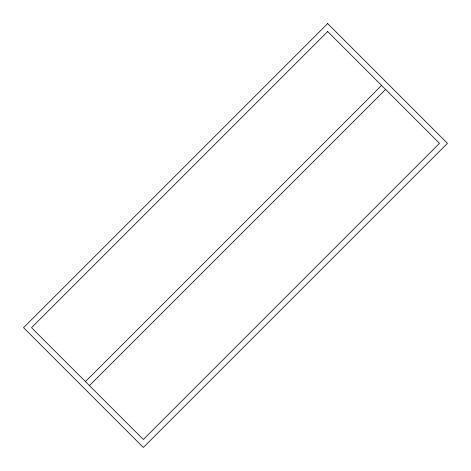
<?xml version="1.0" encoding="UTF-8"?>
<svg xmlns="http://www.w3.org/2000/svg" width="471" height="471" viewBox="0 0 471 471"><rect width="100%" height="100%" fill="white"/><g stroke="black" fill="none" stroke-linecap="round" stroke-linejoin="round"><path stroke-width="0.71" d="M85.439 381.569L381.569 85.439M89.431 385.561L385.561 89.431M327.663 23.55L23.55 327.663L143.337 447.45L447.45 143.337L327.663 23.55M327.663 31.533L31.533 327.663L143.337 439.467L439.467 143.337L327.663 31.533"/></g></svg>
